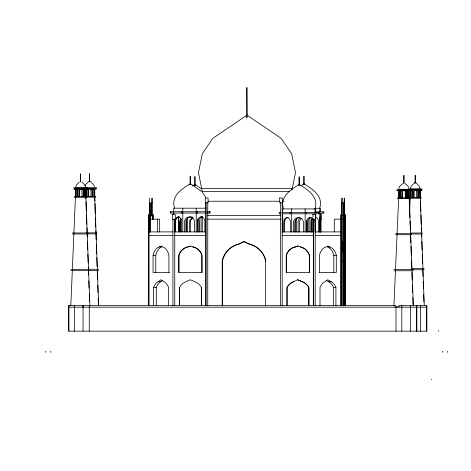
<?xml version="1.0" encoding="UTF-8"?>
<svg xmlns="http://www.w3.org/2000/svg" width="471" height="471" viewBox="0 0 471 471"><rect width="100%" height="100%" fill="white"/><g stroke="black" fill="none" stroke-linecap="round" stroke-linejoin="round"><path stroke-width="0.71" d="M68.925 331.16L68.925 305.479M74.5 331.16L74.5 305.479M75.425 196.531L75.425 188.912L86.911 188.983M75.984 196.531L76.008 189.807L76.673 188.918L77.338 189.807L77.362 196.531M76.043 196.531L76.072 189.807L76.614 188.959L77.474 189.519M77.915 196.531L77.915 188.912L74.447 188.983M79.087 196.531L79.087 190.119C79.21 188.618 81.719 188.488 82.225 189.807M79.364 196.531L79.364 190.119L80.441 188.959M80.665 181.147L80.588 173.811L80.588 182.03L80.629 180.723M81.995 196.531L81.948 189.807L80.541 188.918M83.02 307.192L83.02 305.479M83.055 331.16L83.055 305.479M83.167 196.531L83.167 188.912L87.747 188.983L73.611 188.983M83.785 196.531L84.009 189.271L84.933 189.083L85.316 190.119M83.997 196.531L84.021 189.807L84.686 188.918L85.351 189.807L85.316 196.531M84.509 196.354L84.509 188.724L95.748 188.794M85.051 196.354L85.245 189.083M85.928 196.531L85.928 188.912M86.399 196.354L86.376 189.619L85.551 188.771M86.941 196.354L86.941 188.724L84.227 188.783L96.567 188.794L92.081 188.724L92.081 196.354M88.089 196.354L88.089 189.931C88.154 188.359 90.874 188.359 90.938 189.931L90.938 196.354M88.36 196.354L88.36 189.931C88.424 188.506 90.726 188.318 91.162 189.619M89.266 331.16L89.266 305.479M89.631 180.946L89.561 173.599L89.561 181.824L89.596 180.523L93.688 184.797L94.447 186.634M92.687 196.354L92.71 189.619L93.435 188.73L94.159 189.619L94.188 196.354M92.899 196.354L92.922 189.619L93.57 188.73L94.224 189.619L94.247 196.354M94.789 196.354L94.789 188.724M148.318 305.726L148.377 219.274M148.671 219.274L148.754 214.517L148.754 219.274M149.06 305.726L149.054 219.274M149.107 232.015L149.107 219.274L148.318 219.274M149.331 232.179L149.331 202.765L150.119 202.765L150.119 231.991M149.384 219.68L149.384 202.765M149.684 202.765L149.684 198.008M150.061 231.915L150.061 202.765M151.603 216.001L151.603 202.765L152.392 202.765L152.392 219.51M151.656 216.001L151.656 202.765M151.956 202.765L152.045 198.008L152.045 202.765M152.963 219.274L153.046 214.517L153.046 219.274M168.924 272.491L168.924 255.323A12.022 8.237 -90 0 0 162.766 246.91L161.005 246.05L159.251 246.91A12.022 8.237 -90 0 0 153.093 255.323L153.093 272.491L169.436 272.491M153.593 305.691L153.593 287.493A12.381 8.478 -90 0 1 158.085 281.723L160.87 279.762L164.073 281.723A12.381 8.478 -90 0 1 168.565 287.493L168.565 305.691M155.766 272.491L155.766 255.323A12.022 8.237 -90 0 1 161.924 246.91L159.251 246.91M156.266 305.691L156.266 287.493A12.381 8.478 -90 0 1 160.758 281.723L162.424 280.545M157.449 231.991L157.449 219.162M159.669 231.991L159.669 219.162L150.119 219.162M170.955 213.051L170.955 211.75M172.928 305.726L172.928 219.274M173.711 214.67L173.711 208.188L206.139 208.188M174.759 305.726L174.759 219.274M174.871 231.956L174.871 221.87A5.01 3.385 -90 0 1 178.256 216.866A5.01 3.385 -90 0 1 181.641 221.87L181.641 231.956M175.559 231.956L175.559 221.87A5.01 3.691 -90 0 1 179.257 216.866M178.238 217.231L178.238 219.274L178.792 219.274M178.421 231.867L178.421 216.748M178.474 231.867L178.627 217.496L178.739 218.968M193.039 246.91L190.361 246.05L187.799 246.91A12.022 12.016 -90 0 0 178.815 255.323L178.815 272.491L202.024 272.491L201.912 255.323A12.022 12.016 -90 0 0 192.927 246.91L193.039 246.91A12.022 12.016 -90 0 1 201.829 254.711M178.927 272.491L178.927 255.323A12.022 12.016 -90 0 1 187.911 246.91L190.472 246.05M179.539 305.691L179.539 287.493A12.381 12.376 -90 0 1 186.098 281.723L190.266 279.762L194.829 281.723A12.381 12.376 -90 0 1 201.388 287.493L201.5 305.691M179.598 231.867L179.598 222.506A5.01 3.432 -90 0 1 180.599 218.968M179.651 305.691L179.539 287.493M180.081 231.867L180.081 222.506A5.01 3.65 -90 0 1 181.147 218.968M180.611 231.891L180.634 219.274L181.029 219.274M181.235 213.051L181.235 211.75M182.795 231.956L182.795 208.188M184.508 231.956L184.508 221.87A5.01 5.004 -90 0 1 189.513 216.866A5.01 5.004 -90 0 1 194.517 221.87L194.517 231.956M185.921 231.956L185.921 221.87A5.01 5.004 -90 0 1 192.221 217.037M186.463 231.867L186.463 222.506A5.01 3.432 -90 0 0 186.004 220.004M187.635 231.867L187.635 218.185M189.348 231.867L189.348 222.506A5.01 5.01 0 0 1 193.057 217.673M190.084 184.773L190.084 176.236L190.555 176.236L190.555 184.444M190.337 231.867L190.337 222.506A5.01 5.01 0 0 1 192.839 218.167M196.224 231.956L196.224 208.188M197.49 231.956L197.49 221.87A5.01 3.691 -90 0 1 201.182 216.866A5.01 3.691 -90 0 1 204.873 221.87L204.873 231.956M197.49 213.051L197.49 211.75M197.643 231.956L197.643 218.991M198.797 231.956L198.797 221.87A5.01 3.385 -90 0 1 202.183 216.866M199.363 231.867L199.363 222.506A5.01 5.01 0 0 0 198.691 220.004M201.07 231.867L201.07 216.748M201.388 305.691L201.388 287.493M201.912 272.491L201.912 255.323M202.289 231.903L202.289 216.572M207.758 305.726L207.758 202.765M209.483 213.051L209.483 211.75M222.2 305.92L222.2 260.84A22.243 22.231 -90 0 1 238.938 243.978L243.884 241.57L249.165 243.978A22.243 22.231 -90 0 1 261.629 251.861M222.489 305.92L222.489 260.84A22.243 22.231 -90 0 1 239.227 243.978L243.884 241.57M247.098 115.719L246.857 87.471L246.857 117.891L246.981 115.148L281.24 138.415L291.667 153.846L295.494 172.698L291.926 190.278M265.609 305.92L265.609 260.84A22.243 22.231 -90 0 0 248.876 243.978L243.595 241.57M280.345 305.726L280.345 202.765M282.182 305.726L282.182 202.765M282.629 231.962L282.629 213.958M282.629 212.515L282.629 208.912L315.641 208.912L315.641 212.515M282.7 231.962L282.812 218.261M283.783 231.962L283.783 222.6A5.01 3.385 -90 0 1 287.169 217.59A5.01 3.385 -90 0 1 290.554 222.6L290.554 231.962M284.478 231.962L284.478 222.6A5.01 3.691 -90 0 1 288.17 217.59M295.217 246.91L297.89 246.05L295.217 246.91A12.022 12.016 -90 0 0 286.233 255.323L286.233 272.491L309.441 272.491L309.441 255.323A12.022 12.016 -90 0 0 308.464 252.939M286.344 272.491L286.344 255.323A12.022 12.016 -90 0 1 295.329 246.91M286.957 305.691L286.957 287.493A12.381 12.376 -90 0 1 293.515 281.723L297.684 279.762L302.358 281.723A12.381 12.376 -90 0 1 308.917 287.493L308.917 305.691M287.069 305.691L287.069 287.493A12.381 12.376 -90 0 1 293.627 281.723L293.515 281.723M290.148 213.775L290.148 212.474M291.708 231.962L291.708 213.958M291.708 212.515L291.708 208.912M293.421 231.962L293.421 222.6A5.01 5.004 -90 0 1 298.426 217.59A5.01 5.004 -90 0 1 303.43 222.6L303.43 231.962M294.834 231.962L294.834 222.6A5.01 5.004 -90 0 1 299.839 217.59M295.27 232.05L295.27 221.965A5.01 3.385 -90 0 0 295.152 220.669M296.424 232.05L296.424 219.086M298.137 232.05L298.137 221.965A5.01 5.004 -90 0 1 299.603 218.426M298.997 185.497L298.997 176.961L299.468 176.961L299.468 185.168M299.55 232.05L299.55 221.965A5.01 5.004 -90 0 1 301.016 218.426M303.713 184.868L303.713 176.331L304.184 176.331L304.184 184.538L303.948 183.796L301.016 185.827M305.137 231.962L305.137 213.958M305.137 212.515L305.137 208.912M306.403 231.962L306.403 222.6A5.01 3.691 -90 0 1 309.141 217.761A5.01 3.691 -90 0 1 313.292 220.092M306.403 213.775L306.403 212.474M306.556 231.962L306.556 220.44M307.71 231.962L307.71 222.6A5.01 3.385 -90 0 1 311.095 217.59M308.146 232.05L308.146 221.965A5.01 5.004 -90 0 0 307.975 220.669M308.805 305.691L308.805 287.493A12.381 12.376 -90 0 0 302.247 281.723L297.684 279.762M309.329 272.491L309.329 255.323A12.022 12.016 -90 0 0 300.345 246.91L300.457 246.91A12.022 12.016 -90 0 1 308.146 252.379M309.859 232.05L309.859 217.643M311.119 232.05L311.119 221.965A5.01 3.691 -90 0 1 312.202 218.426M311.272 232.05L311.272 219.086M312.432 232.05L312.432 221.965A5.01 3.385 -90 0 1 312.885 219.462M315.052 231.962L315.052 218.997M315.052 212.515L315.052 208.912M315.176 305.726L315.193 219.274M315.564 231.962L315.346 217.59M315.641 231.962L315.641 213.958M318.396 213.775L318.396 212.474M318.508 232.05L318.508 221.965A5.01 3.691 -90 0 0 315.77 217.125M319.473 272.491L319.473 255.323A12.022 8.755 -90 0 1 326.014 246.91L327.887 246.05L329.753 246.91A12.022 8.755 -90 0 1 336.3 255.323L336.3 272.491L319.15 272.491M319.768 232.05L319.768 213.322M319.768 211.885L319.768 208.282M319.844 232.05L320.062 216.954L320.28 232.05M319.997 305.691L319.997 287.493A12.381 9.014 -90 0 1 324.778 281.723L327.734 279.762L331.142 281.723A12.381 9.014 -90 0 1 335.917 287.493L335.917 305.691M320.357 232.05L320.357 213.322M320.357 211.885L320.357 208.282L314.811 208.282M321.028 231.891L321.051 219.274M323.112 213.139L323.112 211.844M333.403 305.691L333.403 287.493A12.381 9.014 -90 0 0 328.623 281.723L326.356 280.416M333.786 272.491L333.786 255.323A12.022 8.755 -90 0 0 327.239 246.91L329.753 246.91M334.286 231.991L334.286 219.162L341.64 219.162L341.622 202.765M340.557 305.726L340.615 219.274L341.345 219.274L341.345 305.726M340.904 219.274L340.992 214.517L340.992 219.274M341.292 305.726L341.292 219.274M341.428 305.691L341.428 287.493A12.381 0.377 -90 0 0 341.228 281.723M341.44 272.491L341.44 255.323A12.022 0.365 -90 0 0 341.24 247.728M341.563 305.726L341.563 202.765L342.352 202.765L342.299 305.72M341.922 202.765L342.005 198.008L342.005 202.765M343.388 305.92L343.388 260.84A22.243 0.677 -90 0 0 342.876 243.978L342.717 241.57L342.576 243.978A22.243 0.677 -90 0 0 342.193 251.861M343.836 305.726L343.836 202.765L344.625 202.765L344.572 305.72M343.895 305.726L343.895 202.765M344.195 202.765L344.277 198.008L344.277 202.765M344.707 305.691L344.707 287.493A12.381 0.377 -90 0 0 344.566 282.694M344.725 272.491L344.725 255.323A12.022 0.365 -90 0 0 344.525 247.728M344.849 305.726L344.849 219.274L345.637 219.274L345.637 305.726M345.196 219.274L345.284 214.517L345.284 219.274M345.579 305.726L345.579 219.274M395.987 331.16L395.987 307.192M398.631 197.814L398.631 190.308L397.86 190.378M399.196 197.814L399.22 191.191L399.897 190.313L400.574 191.191L400.597 197.814M399.261 197.814L399.284 191.191L399.838 190.355L400.585 190.661M400.815 197.814L400.709 190.908M401.157 197.814L401.157 190.308L397.642 190.378M401.828 331.16L401.828 305.479M402.346 197.814L402.346 191.497C402.499 189.89 405.437 189.89 405.584 191.497L405.584 197.814M402.628 197.814L402.628 191.497L403.724 190.355M405.301 197.814L405.254 191.191L403.824 190.313M406.491 197.814L406.491 190.308L411.148 190.378L396.788 190.378M406.773 197.814L406.773 190.99M407.121 197.814L407.144 191.191L407.898 190.313L408.651 191.191L408.675 197.814M407.338 197.814L407.362 191.191L408.039 190.313L408.716 191.191L408.74 197.814M409.299 197.814L409.299 190.308L410.294 190.378M410.206 197.473L410.206 190.031L409.47 190.101M410.382 331.16L410.382 305.479M410.741 197.473L410.765 190.908L411.407 190.043L412.054 190.908L412.078 197.473M410.8 197.473L410.83 190.908L411.542 190.043L412.26 190.908L412.284 197.473M412.614 197.473L412.614 190.031M413.744 197.473L413.797 190.908L414.451 190.196L415.787 190.078M414.015 197.473L414.015 191.208L415.057 190.078M415.275 182.454L415.204 175.294L415.204 183.313L415.239 182.041L419.284 186.204L420.097 188.547M416.564 197.473L416.564 191.208L415.858 190.196M416.594 331.16L416.594 305.479M416.853 331.16L416.853 305.479M417.7 197.473L417.7 190.031M418.295 197.473L418.295 191.208C420.303 186.598 420.262 197.649 419.838 197.473M418.501 197.473L418.525 190.908L419.172 190.043L419.814 190.908L419.779 197.473M420.385 331.16L420.385 305.479M420.373 197.473L420.373 190.031L421.321 190.101M426.573 307.192L426.573 305.479M426.591 331.16L426.596 305.479M315.128 222.6L315.187 219.056M70.809 305.726L72.31 270.572M72.363 269.353L73.865 233.969M73.912 232.974L75.425 197.343M409.535 214.199L410.206 198.262M393.915 306.103L395.463 270.754M395.516 269.553L397.047 234.693M397.088 233.716L398.631 198.609M75.607 187.393L76.449 184.991L79.281 182.159M410.382 188.547L411.195 186.204L415.239 182.041M314.952 208.912C319.02 197.055 307.934 189.648 299.232 184.432C290.53 189.648 279.444 197.055 283.513 208.912M319.668 208.282C323.742 196.425 312.65 189.018 303.948 183.796L303.713 184.538M194.723 185.079L194.941 184.338L201.376 188.806M190.084 184.444L190.319 183.708L202.047 191.803L205.621 197.172M298.997 185.168L299.232 184.432M85.004 186.021L85.51 184.797L89.596 180.523M398.884 188.253L399.673 186.445L402.546 183.655M192.604 185.963L194.941 184.338L195.165 185.079M190.319 183.708C181.618 188.924 170.531 196.33 174.6 208.188M246.981 115.148L212.715 138.415L202.289 153.846L198.462 172.698L202.289 191.544L289.636 191.544M85.486 188.889L86.393 189.083M74.665 188.983L75.425 188.912M411.942 190.049L409.258 190.101L422.134 190.101L418.966 190.054M86.005 187.682L96.567 187.682M73.611 187.876L87.747 187.876M75.613 187.947L85.64 187.947M201.647 188.376L292.308 188.376M408.445 189.018L422.134 189.018M410.388 189.089L420.091 189.089M396.788 189.289L411.148 189.289M398.825 189.36L409.005 189.36M83.338 196.354L95.672 196.354M74.235 196.531L86.835 196.531M85.728 197.166L95.672 197.166M74.235 197.343L86.835 197.343M409.052 197.473L421.251 197.473M397.424 197.814L410.217 197.814M409.776 198.262L421.251 198.262M397.424 198.609L410.217 198.609M208.105 201.235L279.727 201.235M282.594 201.235L284.025 201.235M205.951 211.75L170.249 211.75L170.249 213.051L205.951 213.051M207.258 211.75L210.19 211.75L210.19 213.051L207.258 213.051M315.352 211.844L323.824 211.844L323.824 213.139L318.879 213.139M280.628 212.474L279.162 212.474L279.162 213.775L280.628 213.775M282.094 212.474L319.103 212.474L319.103 213.775L282.094 213.775M320.198 214.517L321.587 214.517L321.587 219.274L319.803 219.274M150.119 215.494L152.333 215.494M207.758 215.494L280.345 215.494M342.176 215.494L343.836 215.494M207.758 219.162L280.345 219.162M342.176 219.162L343.836 219.162M149.054 231.891L172.981 231.891M174.759 231.891L205.921 231.891M282.182 231.897L313.398 231.891M315.193 231.891L340.557 231.891M86.758 232.857L96.808 232.857M72.528 232.974L87.995 232.974M410.647 233.039L422.375 233.039M395.687 233.716L411.401 233.716M87.759 233.851L96.808 233.851M72.528 233.969L87.995 233.969M410.942 234.01L422.375 234.01M395.687 234.693L411.401 234.693M149.06 235.559L172.928 235.559M174.759 235.559L205.921 235.559M282.182 235.559L313.362 235.559M315.193 235.559L340.557 235.559M153.093 255.323L155.766 255.323M333.786 255.323L336.3 255.323M265.609 260.84L265.897 260.84A22.243 22.231 -90 0 0 264.272 256.106M341.934 260.84L343.388 260.84M411.601 268.552L424.124 268.552M70.809 269.353L98.574 269.294M393.944 269.553L413.232 269.553M412.696 269.742L424.124 269.742M89.001 270.513L98.574 270.513M70.809 270.572L89.802 270.572M393.944 270.754L413.232 270.754M158.085 281.723L160.758 281.723M328.623 281.723L331.142 281.723M153.593 287.493L156.266 287.493M333.403 287.493L335.917 287.493M395.987 305.479L68.66 305.479L68.66 331.16L426.856 331.16L426.856 305.479L398.908 305.479M395.039 306.821L399.879 306.821M68.66 307.192L426.856 307.192M415.157 190.043L416.647 190.625M297.778 246.05L300.457 246.91M405.284 183.655L408.157 186.445L408.946 188.253M81.972 182.159L84.804 184.991L85.581 186.828M409.299 198.609L410.624 233.716M410.665 234.693L411.978 269.553M412.025 270.754L413.355 306.103M420.373 198.262L421.639 233.039M421.675 234.01L422.929 268.552M422.97 269.742L424.265 305.479M420.362 201.158L420.721 211.302M420.85 214.923L421.18 224.349M421.31 227.97L421.492 233.039M421.527 234.01L421.627 236.948M421.786 241.358L422.098 250.178M422.252 254.587L422.564 263.407M422.787 269.742L423.023 276.306M423.205 281.411L423.464 288.705M423.67 294.54L423.929 301.834M409.181 198.609L409.423 205.191M409.529 208.117L409.882 217.626M410.017 221.282L410.335 230.06M410.506 234.693L410.8 242.683M410.936 246.315L411.26 255.029M411.418 259.386L411.713 267.375M411.889 272.197L412.184 280.133M412.366 285.179L412.631 292.397M412.82 297.442L413.085 304.66M94.789 197.166L96.066 232.857M96.102 233.851L97.367 269.294M97.415 270.513L98.674 305.726M85.928 197.343L87.235 232.974M87.27 233.969L88.566 269.353M88.613 270.572L89.896 305.726M85.81 197.343L85.863 198.797M85.969 201.706L86.305 211.161M86.434 214.794L86.77 224.249M86.899 227.887L87.082 232.974M87.117 233.969L87.223 236.86M87.376 241.193L87.688 249.86M87.841 254.193L88.154 262.853M88.307 267.187L88.383 269.353M88.424 270.572L88.583 274.97M88.789 280.828L89.054 288.152M89.26 294.01L89.525 301.334M94.671 197.166L94.801 200.805M94.901 203.719L95.26 213.916M95.383 217.561L95.713 227.028M95.843 230.672L95.919 232.857M95.954 233.851L96.155 239.639M96.331 244.702L96.632 253.38M96.785 257.719L97.091 266.403M97.256 271.249L97.538 279.315M97.744 285.185L97.997 292.52M98.204 298.39L98.463 305.726M447.45 351.26L447.45 352.29M442.457 351.26L442.457 352.29M438.56 330.412L438.56 331.16M431.401 379.237L431.401 379.697M50.738 351.26L50.738 352.29M45.746 351.26L45.746 352.29M262.064 252.427A22.243 22.231 -90 0 1 263.954 255.47M172.516 214.517L172.516 219.274L175.3 219.274L175.3 214.517L172.516 214.517M194.723 176.872L194.723 185.409L194.941 184.338L195.165 185.409L195.165 176.872L194.723 176.872M205.291 198.008L205.291 202.765L208.076 202.765L208.076 198.008L205.291 198.008M205.904 202.765L205.904 305.72L205.921 202.765M279.715 198.008L279.715 202.765L282.5 202.765L282.5 198.008L279.715 198.008M312.95 214.517L312.95 219.274L315.735 219.274L315.735 214.517L312.95 214.517M313.339 219.274L313.339 305.726L313.362 219.274M403.877 175.436L403.953 183.525L403.877 175.436"/></g></svg>
